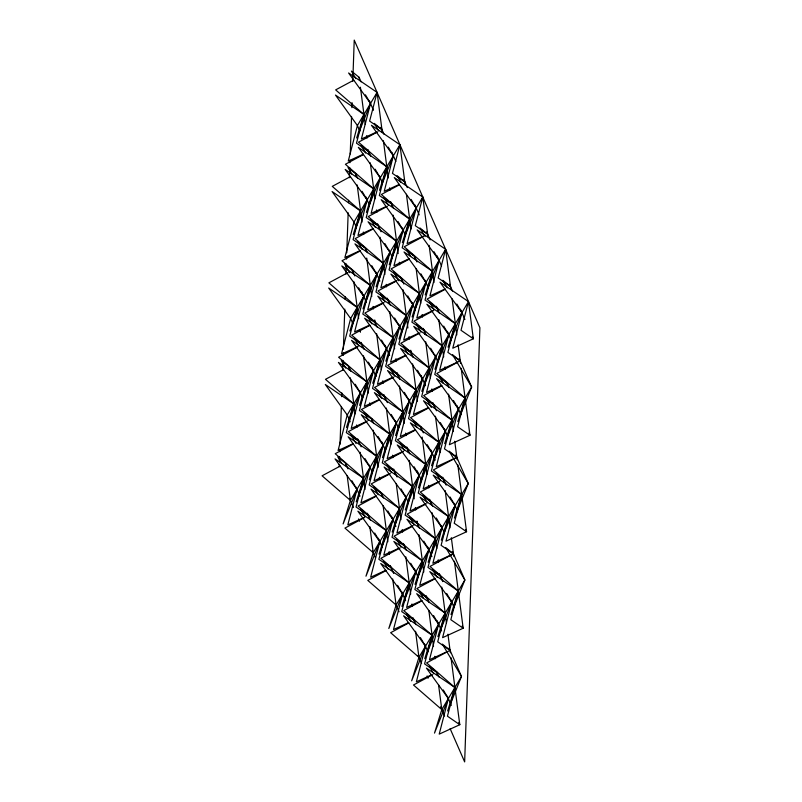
<?xml version="1.0" encoding="UTF-8"?>
<svg xmlns="http://www.w3.org/2000/svg" width="802" height="802" viewBox="0 0 802 802"><rect width="100%" height="100%" fill="white"/><g stroke="black" fill="none" stroke-linecap="round" stroke-linejoin="round"><path stroke-width="1.2" d="M339.236 466.744L339.326 464.238M339.416 461.741L339.597 456.739M339.767 451.726L339.858 449.23M340.028 444.228L341.351 406.684M341.702 396.679L341.832 392.93M342.624 370.404L342.975 360.399M343.156 355.396L343.246 352.89M343.376 349.141L344.78 309.101M345.131 299.086L345.221 296.59M346.013 274.063L346.364 264.058M346.544 259.056L346.624 256.55M346.755 252.8L348.168 212.761M348.519 202.746L348.609 200.249M349.401 177.723L349.752 167.718M349.923 162.716L350.013 160.21M350.233 153.954L351.557 116.42M351.857 107.658L352.038 102.656M352.78 81.393L354.233 40.1L479.907 327.747L464.649 761.9L450.133 728.667M353.772 80.16L335.657 89.884L363.968 114.486L356.489 143.177L368.83 151.688L369.151 154.164M377.682 131.889L358.504 142.185L386.815 166.786L379.336 195.477L391.677 203.979L391.998 206.465M363.496 154.545L345.391 164.28L373.692 188.881L366.223 217.563L378.554 226.074L378.885 228.55M350.384 176.63L332.269 186.365L360.569 210.966L353.101 239.648L365.441 248.159L367.426 252.71M399.466 184.761L381.351 194.485L409.662 219.086L402.193 247.778L414.524 256.279L417.01 261.963M387.416 206.274L368.238 216.58L396.539 241.181L389.07 269.863L401.411 278.374L403.887 284.058M373.231 228.931L355.116 238.665L383.426 263.267L375.948 291.948L388.288 300.459L388.609 302.945M360.108 251.026L341.993 260.76L370.303 285.352L362.825 314.043L375.166 322.554L367.486 316.349L371.948 323.898M348.058 272.54L328.88 282.845L357.181 307.447L349.712 336.128L362.043 344.639L362.374 347.116M423.386 236.48L404.208 246.785L432.509 271.387L425.04 300.078L437.371 308.58L437.702 311.066M409.2 259.146L391.085 268.881L419.396 293.482L411.917 322.163L424.258 330.675L424.739 334.394M396.078 281.231L377.963 290.966L406.273 315.567L398.794 344.248L411.135 352.76L403.456 346.564L407.917 354.113M384.028 302.755L364.85 313.051L393.15 337.652L385.682 366.344L398.013 374.855L398.343 377.331M369.842 325.411L351.727 335.146L380.028 359.747L372.559 388.429L384.9 396.94L385.221 399.416M445.17 289.352L427.055 299.086L455.356 323.687L447.887 352.369L460.228 360.88L439.656 370.303L448.799 334.735L443.707 326.103M357.782 346.925L338.604 357.231L366.915 381.832L359.436 410.524L371.777 419.025L373.762 423.576M433.11 310.875L413.932 321.181L442.243 345.772L434.764 374.464L447.105 382.975L449.09 387.516M343.597 369.592L325.482 379.326L353.792 403.927L346.324 432.609L358.654 441.12L358.985 443.596M419.997 332.96L400.82 343.266L429.12 367.867L421.651 396.549L433.982 405.06L434.313 407.536M405.812 355.627L387.697 365.351L415.997 389.952L408.529 418.644L420.87 427.145L423.346 432.839M393.752 377.14L374.574 387.446L402.885 412.048L395.406 440.729L407.747 449.24L408.068 451.716M379.567 399.797L361.451 409.531L389.762 434.133L382.293 462.824L394.624 471.325L394.945 473.812M457.03 362.604L436.779 373.481L465.09 398.073L457.621 426.764L469.952 435.275L449.381 444.699L458.533 409.12L453.431 400.499M366.444 421.892L348.339 431.626L376.639 456.228L369.171 484.909L381.501 493.42L383.496 497.962M441.782 385.832L423.667 395.566L451.967 420.168L444.498 448.849L456.829 457.361L433.391 469.952L461.701 494.553L454.223 523.245L466.563 531.746L445.992 541.18L455.135 505.601L450.042 496.969M353.331 443.977L335.216 453.711L363.517 478.313L356.048 506.994L368.389 515.506L368.709 517.982M428.659 407.927L410.544 417.652L438.854 442.253L431.376 470.944L443.717 479.446L444.037 481.932M340.208 466.072L322.093 475.797L350.404 500.398L343.116 523.907L356.96 489.36L351.867 480.729M415.536 430.012L397.421 439.747L425.732 464.348L418.253 493.029L430.594 501.541L430.915 504.017M403.486 451.526L384.308 461.832L412.609 486.433L405.14 515.115L417.471 523.626L409.792 517.43L414.253 524.979M390.363 473.621L371.186 483.927L399.486 508.518L392.018 537.21L404.358 545.721L404.679 548.197M376.178 496.278L358.063 506.012L386.374 530.613L378.895 559.295L391.236 567.806L391.556 570.282M364.128 517.801L344.94 528.097L373.251 552.698L365.963 576.207L379.807 541.661L374.714 533.029M439.456 481.741L420.278 492.047L448.579 516.648L441.11 545.33L453.441 553.841L430.002 566.433L458.313 591.034L450.834 619.715L463.175 628.227L442.604 637.65L451.747 602.081L446.654 593.45M426.333 503.826L407.155 514.132L435.456 538.733L427.987 567.415L440.328 575.926L440.649 578.402M412.148 526.493L394.033 536.227L422.343 560.819L414.865 589.51L427.205 598.021L427.526 600.497M400.098 548.007L380.91 558.312L409.22 582.914L401.752 611.595L414.083 620.106L414.413 622.583M385.912 570.673L367.797 580.397L396.098 604.999L388.81 628.507L402.664 593.961L397.561 585.33M434.995 578.793L416.88 588.518L445.19 613.119L437.712 641.811L450.052 650.312L426.614 662.913L454.914 687.514L447.446 716.196L459.787 724.707L439.215 734.131L448.358 698.552L443.265 689.931M421.872 600.878L403.767 610.613L432.067 635.214L424.599 663.896L436.93 672.407L438.925 676.958M408.759 622.964L390.644 632.698L418.945 657.299L411.657 680.808L425.511 646.252L420.418 637.63M432.669 674.693L413.491 684.998L441.802 709.6L434.504 733.098L448.358 698.552L426.433 668.096L454.914 687.514L447.626 711.013L461.481 676.467L449.06 648.046M376.539 132.079L361.381 139.017L370.524 103.448L365.431 94.816M363.416 154.164L348.258 161.112L357.401 125.533L377.08 92.4L348.599 72.982L370.524 103.448L356.669 137.994L363.968 114.486L335.477 95.067L357.401 125.533L359.887 131.217M399.386 184.37L384.228 191.317L393.371 155.748L388.278 147.117M386.263 206.465L371.105 213.412L380.248 177.833L375.156 169.202M373.141 228.55L357.983 235.497L367.136 199.919L362.043 191.297M360.028 250.645L344.87 257.592L354.013 222.014L399.927 144.701L371.446 125.282L393.371 155.748L379.526 190.295L386.815 166.786L358.324 147.367L380.248 177.833L366.404 212.38L373.692 188.881L345.201 169.463L367.136 199.919L353.281 234.465L360.569 210.966L332.088 191.548L354.013 222.014L356.499 227.698M423.316 236.179L407.075 243.618L416.218 208.039L411.125 199.417M409.11 258.765L393.952 265.713L403.105 230.134L398.003 221.502M397.08 280.359L380.84 287.798L389.983 252.219L384.89 243.597M382.875 302.945L367.717 309.883L376.86 274.314L371.767 265.683M445.08 288.971L429.922 295.918L439.075 260.339L433.972 251.718M369.752 325.031L354.594 331.978L363.747 296.399L358.644 287.778M433.04 310.564L416.799 318.013L425.952 282.434L420.86 273.803M357.712 346.624L341.472 354.063L350.624 318.494L422.784 197.001L394.293 177.583L416.218 208.039L402.373 242.595L409.662 219.086L381.171 199.668L403.105 230.134L389.251 264.68L396.539 241.181L368.058 221.763L389.983 252.219L376.128 286.765L383.426 263.267L354.935 243.848L376.86 274.314L363.015 308.86L370.303 285.352L341.812 265.943L363.747 296.399L349.893 330.945L357.181 307.447L328.69 288.028L350.624 318.494L352.609 323.036M418.844 333.151L403.687 340.098L412.829 304.519L407.737 295.898M405.722 355.246L390.564 362.183L399.707 326.615L394.614 317.983M392.599 377.331L377.441 384.278L386.594 348.7L381.501 340.078M379.486 399.416L364.329 406.363L373.471 370.785L368.379 362.163M441.691 385.451L426.534 392.399L435.676 356.82L430.584 348.198M367.446 421.01L351.206 428.458L360.349 392.88L355.256 384.248M428.569 407.536L413.411 414.484L422.564 378.915L417.471 370.283M353.241 443.596L338.083 450.544L347.236 414.965L445.631 249.302L417.14 229.883L439.075 260.339L425.22 294.895L432.509 271.387L404.028 251.968L425.952 282.434L412.098 316.98L419.396 293.482L390.905 274.063L412.829 304.519L398.985 339.066L406.273 315.567L377.782 296.149L399.707 326.615L385.862 361.161L393.15 337.652L364.659 318.234L386.594 348.7L372.74 383.246L380.028 359.747L351.547 340.329L373.471 370.785L359.617 405.341L366.915 381.832L338.424 362.414L360.349 392.88L346.504 427.426L353.792 403.927L325.301 384.509L347.236 414.965L350.213 421.792M415.456 429.631L400.298 436.579L409.441 401L404.348 392.368M403.416 451.225L387.176 458.664L396.318 423.085L391.226 414.464M389.211 473.812L374.053 480.759L383.206 445.18L378.103 436.549M376.088 495.897L360.93 502.844L370.083 467.265L364.99 458.644M439.386 481.431L423.145 488.879L432.288 453.3L427.195 444.669M364.058 517.49L347.817 524.929L356.96 489.36L335.035 458.894L363.517 478.313L356.228 501.811L370.083 467.265L348.148 436.809L376.639 456.228L369.351 479.726L383.206 445.18L361.271 414.714L389.762 434.133L382.474 457.631L396.318 423.085L374.394 392.629L402.885 412.048L395.587 435.546L409.441 401L387.516 370.534L415.997 389.952L408.709 413.461L422.564 378.915L400.629 348.449L429.12 367.867L421.832 391.366L435.676 356.82L413.752 326.364L442.243 345.772L434.955 369.281L448.799 334.735L426.875 304.269L455.356 323.687L448.067 347.186L461.922 312.64L456.829 304.018M425.18 504.017L410.022 510.964L419.165 475.385L414.073 466.764M413.14 525.611L396.9 533.049L406.053 497.481L400.96 488.849M398.945 548.197L383.787 555.144L392.93 519.566L387.837 510.944M385.822 570.282L370.664 577.229L379.807 541.661L357.882 511.195L386.374 530.613L379.075 554.112L392.93 519.566L371.005 489.11L399.486 508.518L392.198 532.027L406.053 497.481L384.118 467.015L412.609 486.433L405.321 509.932L419.165 475.385L397.241 444.93L425.732 464.348L418.443 487.847L432.288 453.3L410.363 422.834L438.854 442.253L431.556 465.762L445.411 431.215L440.318 422.584M434.915 578.412L419.757 585.35L428.9 549.781L423.807 541.149M421.792 600.497L406.634 607.445L415.777 571.866L410.684 563.245M408.669 622.583L393.511 629.53L402.664 593.961L380.729 563.495L409.22 582.914L401.932 606.412L415.777 571.866L393.852 541.41L422.343 560.819L415.045 584.327L428.9 549.781L406.975 519.315L435.456 538.733L428.168 562.232L442.022 527.686L436.288 517.982M446.804 651.805L429.481 659.745L438.624 624.167L433.531 615.545M431.516 674.883L416.358 681.83L425.511 646.252L403.576 615.796L432.067 635.214L424.779 658.713L438.624 624.167L416.699 593.701L445.19 613.119L437.902 636.628L451.747 602.081L429.822 571.615L458.313 591.034L451.015 614.532L464.869 579.986L452.448 551.565M361.08 81.844L359.095 77.293L351.416 71.097L355.877 78.646M368.83 151.688L361.151 145.483L365.602 153.032M357.692 178.325L355.707 173.773L348.028 167.568L351.847 174.044M391.677 203.979L383.998 197.783L388.459 205.332M378.554 226.074L370.875 219.868L375.336 227.417M437.371 308.58L429.702 302.384L434.153 309.933M354.805 275.938L352.319 270.254L344.639 264.048L349.732 272.68M388.288 300.459L380.609 294.264L385.07 301.813M424.258 330.675L416.579 324.469L421.03 332.018M460.228 360.88L452.549 354.685L471.646 387.035L457.802 421.581L465.09 398.073L436.599 378.664L458.533 409.12L444.679 443.666L451.967 420.168L423.486 400.749L445.411 431.215L436.258 466.784L456.829 457.361L449.16 451.155L468.258 483.506L454.413 518.062L461.701 494.553L433.21 475.135L455.135 505.601L441.29 540.147L448.579 516.648L420.088 497.23L442.022 527.686L432.869 563.265L453.441 553.841L445.762 547.636L464.869 579.986L418.945 657.299L415.546 631.264M362.043 344.639L354.364 338.444L358.825 345.983M398.013 374.855L390.333 368.649L394.795 376.198M433.982 405.06L426.303 398.865L431.396 407.486M350.915 371.276L348.93 366.725L341.251 360.529L345.702 368.078M384.9 396.94L377.221 390.734L381.672 398.283M407.747 449.24L400.068 443.035L404.529 450.584M443.717 479.446L436.037 473.25L440.488 480.799M358.654 441.12L350.975 434.915L356.068 443.546M394.624 471.325L386.945 465.13L391.406 472.679M430.594 501.541L422.915 495.335L427.376 502.884M348.018 468.889L345.532 463.205L337.863 457.01L341.682 463.476M368.389 515.506L360.71 509.31L365.161 516.859M404.358 545.721L396.679 539.515L401.13 547.064M440.328 575.926L432.649 569.731L437.1 577.28M391.236 567.806L383.557 561.611L388.018 569.159M427.205 598.021L419.526 591.816L423.346 598.282M414.083 620.106L406.403 613.901L410.865 621.45M450.052 650.312L442.373 644.116L461.481 676.467L441.802 709.6L438.554 684.808M378.724 130.947L374.273 123.398L381.952 129.593L369.612 121.082L377.08 92.4L382.273 132.069M400.94 182.164L397.12 175.698L404.799 181.894L392.459 173.382L399.927 144.701L405.12 184.37M425.06 236.62L419.967 227.989L427.646 234.194L415.306 225.683L422.784 197.001L427.967 236.67M447.275 287.838L442.814 280.289L450.493 286.494L438.163 277.983L445.631 249.302L450.824 288.971M410.664 256.55L406.845 250.084L414.524 256.279L414.855 258.765M398.825 280.8L393.732 272.169L401.411 278.374L401.732 280.85M443.245 383.246L439.426 376.77L447.105 382.975L447.426 385.451M362.213 249.512L357.762 241.963L365.441 248.159L365.762 250.645M417.01 427.416L413.19 420.95L420.87 427.145L421.19 429.631M368.559 420.378L364.098 412.829L371.777 419.025L372.098 421.511M378.283 494.764L373.822 487.215L381.501 493.42L381.832 495.897M433.712 673.75L429.25 666.201L436.93 672.407L437.26 674.883M369.532 101.172L373.501 110.265M380.95 127.317L383.937 134.145M391.877 152.33L395.857 161.433M403.807 179.618L407.276 187.578M414.734 204.63L419.205 214.866M426.654 231.918L430.133 239.878M437.08 255.798L441.551 266.023M449.501 284.219L452.478 291.046M460.428 309.231L464.899 319.467M472.348 336.519L473.34 338.795L452.769 348.218L461.922 312.64L439.987 282.184L468.478 301.602L473.34 338.795L461.01 330.284L468.478 301.602L350.404 500.398L347.156 475.606M367.837 149.413L370.815 156.23M379.256 175.558L382.243 182.385M390.684 201.713L393.662 208.53M402.113 227.858L405.581 235.818M424.96 280.159L428.438 288.118M436.378 306.304L439.366 313.131M447.305 331.326L451.285 340.419M459.235 358.604L471.646 387.035L373.251 552.698L369.842 526.663M365.642 196.51L369.12 204.47M377.562 223.798L381.04 231.758M388.99 249.943L391.967 256.77M411.837 302.244L415.316 310.204M423.266 328.399L426.243 335.216M434.684 354.544L437.671 361.371M457.04 405.712L461.01 414.804M468.959 433L469.952 435.275L461.2 368.318M375.867 272.038L379.847 281.131M387.296 298.184L390.273 305.011M398.714 324.339L401.702 331.156M410.143 350.484L413.12 357.311M421.07 375.496L425.541 385.732M432.99 402.784L436.468 410.744M444.418 428.94L447.396 435.757M455.837 455.085L468.258 483.506L396.098 604.999L392.699 578.964M361.752 291.848L366.223 302.083M374.173 320.279L377.151 327.096M385.1 345.291L389.572 355.527M397.02 372.579L400.008 379.396M408.449 398.724L411.927 406.684M430.804 449.892L435.265 460.117M442.724 477.18L446.203 485.13M454.143 503.325L457.621 511.285M465.571 529.47L466.563 531.746L457.812 464.799M361.05 342.364L364.038 349.191M371.978 367.376L375.958 376.479M383.907 394.664L387.376 402.624M395.326 420.819L398.303 427.636M406.754 446.965L409.732 453.792M417.18 470.844L421.651 481.07M429.601 499.265L432.579 506.082M441.03 525.41L444.007 532.237M359.356 390.604L362.344 397.431M381.712 441.772L385.191 449.721M393.632 469.05L397.11 477.01M405.06 495.205L408.038 502.022M416.479 521.35L419.466 528.177M427.406 546.362L431.877 556.598M439.326 573.651L442.804 581.61M450.754 599.806L453.731 606.623M462.183 625.951L463.175 628.227L454.413 561.28M357.662 438.844L361.141 446.804M369.09 464.99L372.569 472.949M391.436 516.157L395.907 526.393M403.366 543.445L406.343 550.262M414.293 568.458L418.263 577.55M426.213 595.746L429.19 602.563M437.14 620.758L441.611 630.984M355.968 487.085L359.938 496.177M367.396 513.23L370.374 520.057M378.323 538.242L382.293 547.345M390.243 565.53L393.722 573.49M401.662 591.686L405.642 600.778M413.09 617.831L416.068 624.658M424.519 643.986L427.997 651.936M447.366 696.286L451.336 705.379M458.794 722.432L459.787 724.707L451.025 657.76M349.492 498.323L353.492 507.486M358.504 518.944L359.507 521.24M372.519 551.034L375.526 557.911M395.556 603.756L399.055 611.776M418.083 655.324L421.591 663.344M427.095 675.946L428.098 678.241M440.619 706.893L444.619 716.056M452.117 298.895L456.819 334.845M458.112 344.76L460.548 363.366M429.11 245.352L433.972 282.545M438.834 319.737L443.696 356.94M445 366.855L445.321 369.331M448.569 394.133L453.431 431.326M454.724 441.24L457.16 459.837M406.413 194.295L410.955 229.011M416.148 268.68L420.689 303.397M422.143 314.554L422.474 317.031M425.712 341.832L430.413 377.782M431.877 388.94L432.198 391.426M435.446 416.218L440.148 452.178M445.17 490.603L450.042 527.806M451.336 537.721L453.772 556.317M383.406 140.751L388.268 177.944M389.572 187.868L389.892 190.345M393.14 215.136L398.163 253.572M399.296 262.254L399.627 264.73M402.865 289.532L407.897 327.968M409.03 336.639L409.351 339.126M410.814 350.284L411.456 355.236M412.599 363.918L417.461 401.11M422.163 437.07L427.025 474.263M428.489 485.421L428.809 487.897M432.057 512.699L436.759 548.648M438.213 559.806L438.544 562.292M441.782 587.084L446.483 623.044M447.947 634.202L450.373 652.798M359.095 77.293L359.426 79.779M360.399 87.218L365.261 124.41M366.725 135.568L367.045 138.044M370.283 162.846L374.985 198.796M376.449 209.954L376.77 212.43M380.018 237.232L384.88 274.424M386.183 284.339L386.504 286.825M389.742 311.617L394.614 348.81M395.907 358.735L396.228 361.211M399.476 386.013L404.338 423.205M405.642 433.12L405.962 435.596M409.2 460.398L414.233 498.834M415.366 507.506L415.687 509.992M417.15 521.15L417.802 526.112M418.935 534.784L423.797 571.976M428.829 610.412L433.531 646.372M434.824 656.287L435.145 658.773M355.707 173.773L356.028 176.25M357.171 184.931L362.033 222.124M363.326 232.049L363.657 234.525M366.735 258.084L371.757 296.509M373.06 306.434L373.381 308.91M374.845 320.068L375.486 325.031M376.629 333.712L381.331 369.662M382.785 380.82L383.115 383.306M386.353 408.098L391.055 444.047M392.519 455.215L392.84 457.691M396.248 483.726L400.95 519.686M402.243 529.601L402.574 532.077M405.812 556.879L410.674 594.071M411.977 603.986L412.298 606.472M352.319 270.254L352.639 272.73M353.772 281.412L358.644 318.605M360.098 329.762L360.429 332.239M363.507 355.797L368.369 392.99M369.672 402.915L369.993 405.391M373.231 430.183L378.103 467.386M379.396 477.3L379.727 479.776M383.125 505.811L387.827 541.771M389.13 551.686L389.451 554.172M348.93 366.725L349.411 370.444M350.384 377.882L355.085 413.842M356.549 425L356.87 427.476M360.118 452.278L364.98 489.471M345.532 463.205L345.862 465.691"/></g></svg>
